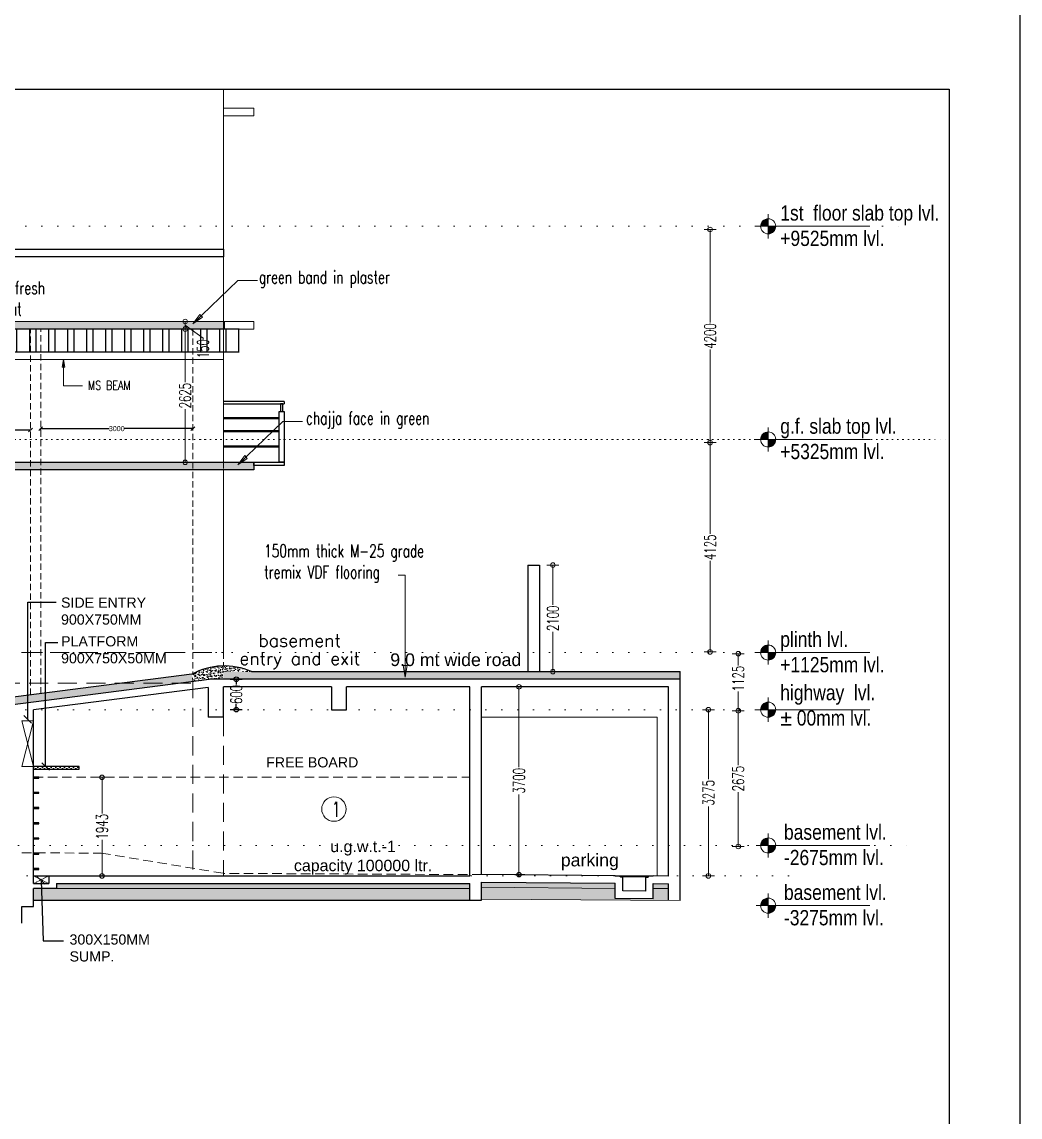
# Model space of a CAD drawing. Header units: inches. Extents: x 148614 to 294443, y 4730 to 138360.
# Drawn here: x 229827 to 249500, y 30377 to 51956 of the extents above; entities that cross this region are included whole.
import ezdxf
from ezdxf.enums import TextEntityAlignment as Align

# ---------------------------------------------------------------- set-up
doc = ezdxf.new("R2010")
doc.units = ezdxf.units.IN
doc.header["$MEASUREMENT"] = 0
for name, pattern in [('( Hidden )', [0.375, 0.25, -0.125]), ('DOT2', [0.125, 0, -0.125]), ('HIDDEN', [0.375, 0.25, -0.125])]:
    doc.linetypes.add(name, pattern=pattern)
doc.layers.get('DEFPOINTS').update_dxf_attribs({"color": 40, "lineweight": 15})
for name, color, linetype, lineweight in [('00_electrical', 7, 'Continuous', 13), ('BEAM IN MS', 32, 'Continuous', 15), ('description text', 34, 'Continuous', 15), ('dim inside', 5, 'Continuous', 15), ('dotted beams slab', 1, 'HIDDEN', 15), ('hatch-1', 253, 'Continuous', 13), ('level text', 34, 'Continuous', 13), ('PL-PLAT FOARM', 201, 'Continuous', 15), ('PL_TEXT', 7, 'Continuous', 13), ('PL_U.G.TANK', 32, 'Continuous', 13), ('r.c.c', 1, 'Continuous', 30), ('refrence', 5, 'DOT2', 15), ('REMARKS', 170, 'Continuous', 13), ('room text', 7, 'Continuous', 13), ('Rungs', 40, 'Continuous', 13), ('wall cut', 7, 'Continuous', 30), ('wall ele', 7, 'Continuous', 15)]:
    doc.layers.add(name, color=color, linetype=linetype, lineweight=lineweight)
for name, color, linetype in [('DEVELOPER', 10, 'Continuous'), ('DIM 02 DMART', 8, 'Continuous'), ('GRATING', 42, 'Continuous'), ('LAYOUT', 5, 'Continuous'), ('S-TEXT-1', 4, 'Continuous'), ('SDA_RAILING', 8, 'FENCELINE1')]:
    doc.layers.add(name, color=color, linetype=linetype)
doc.styles.add('1PT2', font='simplex.shx', dxfattribs={"width": 0.65, "height": 0.078125})
doc.styles.add('AR', font='arial.ttf')
doc.styles.add('ARIAL', font='arial.ttf')
doc.styles.add('Bibek-RS', font='simplex.shx', dxfattribs={"width": 0.9})
doc.styles.add('dim detail', font='simplex.shx', dxfattribs={"width": 0.65})
doc.styles.add('dim inside', font='simplex.shx', dxfattribs={"width": 0.7, "height": 100})
doc.styles.add('level text', font='ARIALN.TTF', dxfattribs={"height": 150})
doc.styles.add('Romans', font='simplex.shx')
doc.styles.add('room text', font='arial.ttf', dxfattribs={"height": 150})
doc.linetypes.add('FENCELINE1', pattern='A,0.25,-0.1,[133,ltypeshp.shx,S=0.1,R=0,X=-0.1,Y=0],-0.1,1', length=1.45)
doc.dimstyles.new('dim inside', dxfattribs={"dimtxt": 225, "dimasz": 180, "dimexe": 0, "dimexo": 0, "dimgap": 10, "dimtad": 0, "dimdec": 0, "dimzin": 0, "dimdsep": 46, "dimtxsty": 'dim detail', "dimblk": 'SMALL', "dimcen": 0.09, "dimse1": 1, "dimse2": 1, "dimclrd": 256, "dimclrt": 256, "dimadec": 0, "dimazin": 0, "dimtfac": 1, "dimtdec": 0, "dimtofl": 0, "dimtmove": 1, "dimatfit": 3, "dimldrblk": 'SMALL', "dimfxl": 1, "dimtolj": 1, "dimtzin": 0, "dimlwd": -1, "dimarcsym": 2})
doc.dimstyles.new('Dmart', dxfattribs={"dimtxt": 100, "dimasz": 75, "dimexe": 0.0625, "dimexo": 0.0625, "dimgap": 0.09, "dimtad": 0, "dimdec": 0, "dimzin": 0, "dimdsep": 46, "dimtxsty": 'ARIAL', "dimblk": 'OBLIQUE', "dimcen": 0.09, "dimclrt": 252, "dimadec": 0, "dimazin": 0, "dimtfac": 1, "dimtdec": 0, "dimtofl": 0, "dimtmove": 1, "dimatfit": 3, "dimldrblk": 'OBLIQUE', "dimfxl": 1, "dimtolj": 1, "dimtzin": 0, "dimarcsym": 0})
doc.dimstyles.new('PHE -2', dxfattribs={"dimtxt": 200, "dimasz": 250, "dimexe": 150, "dimexo": 75, "dimgap": 50, "dimtad": 1, "dimdec": 0, "dimzin": 0, "dimdsep": 46, "dimtxsty": 'Bibek-RS', "dimblk": 'OBLIQUE', "dimcen": 0.09, "dimdle": 150, "dimclrd": 256, "dimclre": 256, "dimclrt": 256, "dimadec": 0, "dimazin": 0, "dimtfac": 1, "dimtdec": 0, "dimtofl": 0, "dimtmove": 0, "dimatfit": 3, "dimldrblk": 'OBLIQUE', "dimfxl": 1, "dimtolj": 1, "dimtzin": 0, "dimarcsym": 0})
pattern_1 = [(50, (-2359365.8, 3178764.65), (107.5890274, -9.4128202), [11.25, -123.75]), (355, (-2359365.8, 3178764.65), (-20.8127, 112.82882), [9, -99]), (100.4514445, (-2359356.84, 3178763.87), (86.776327, 103.4159986), [9.5610288, -105.1713168]), (46.1842, (-2359365.8, 3178794.65), (160.0861996, -24.827892), [16.875, -185.625]), (96.6356355, (-2359352.46, 3178792.58), (140.199292, 146.11779), [14.341551, -157.757064]), (351.184164, (-2359365.8, 3178794.65), (140.199292, 146.11779), [13.5, -148.5]), (21, (-2359350.8, 3178787.15), (89.5360578, -60.3928336), [11.25, -123.75]), (326, (-2359350.8, 3178787.15), (36.4972998, 108.7725068), [9, -99]), (71.4514447, (-2359343.34, 3178782.12), (126.0333565, 48.379673), [9.5610285, -105.1713168]), (37.5, (-2359365.804, 3178764.654), (1.8239783, 49.93407807), [0, -97.8, 0, -100.5, 0, -99.375]), (7.5, (-2359365.804, 3178764.654), (39.4604306, 59.1617568), [0, -57.3, 0, -95.55, 0, -37.875]), (327.5, (-2359399.254, 3178764.654), (80.07336543, -3.38323076), [0, -37.5, 0, -117, 0, -155.25]), (317.5, (-2359414.254, 3178764.654), (87.4779254, 15.0157473), [0, -48.75, 0, -77.7, 0, -110.25])]

# ---------------------------------------------------------------- blocks, each defined once
blk = doc.blocks.new('lvl sign')
at = {"layer": 'level text'}
for p, q in [((0, -160), (0, 160)), ((-160, 0), (160, 0)), ((0, 0), (1350, 0))]:
    blk.add_line(p, q, dxfattribs=at)
at = {"layer": 'level text', "const_width": 100}
for points in [[(0, 50, 0.414214), (-50, 0, 1)], [(0, -50, 0.414214), (50, 0, 1)]]:
    blk.add_lwpolyline(points, format="xyb", dxfattribs=at)
at = {"layer": 'level text'}
blk.add_circle((0, 0), 100, dxfattribs=at)
blk = doc.blocks.new('_Small')
at = {"color": 0, "linetype": 'ByBlock', "lineweight": -2}
blk.add_line((0, 0.65), (0, -0.65), dxfattribs=at)
blk.add_circle((0, 0), 0.25, dxfattribs=at)
blk = doc.blocks.new('*D324')
at = {"layer": 'DEFPOINTS', "color": 0}
for p in [(241543, 43667), (243390, 43667), (241543, 39542)]:
    blk.add_point(p, dxfattribs=at)
at = {"layer": 'dim inside', "linetype": 'ByBlock'}
for p, q in [((243390, 43667), (243390, 41872)), ((243390, 39542), (243390, 41337))]:
    blk.add_line(p, q, dxfattribs=at)
at = {"layer": 'dim inside', "xscale": 180, "yscale": 180, "zscale": 180}
for p, rotation in [((243390, 43667), 90), ((243390, 39542), 270)]:
    blk.add_blockref('_Small', p, dxfattribs=dict(at, rotation=rotation))
at = {"layer": 'dim inside', "insert": (243390, 41605), "char_height": 225, "attachment_point": 5, "rotation": 90, "style": 'dim detail'}
blk.add_mtext('\\A1;4125', dxfattribs=at)
blk = doc.blocks.new('*D325')
at = {"layer": 'DEFPOINTS', "color": 0}
for p in [(241543, 47867), (243390, 47867), (241543, 43667)]:
    blk.add_point(p, dxfattribs=at)
at = {"layer": 'dim inside', "linetype": 'ByBlock'}
for p, q in [((243390, 47867), (243390, 46035)), ((243390, 43667), (243390, 45500))]:
    blk.add_line(p, q, dxfattribs=at)
at = {"layer": 'dim inside', "xscale": 180, "yscale": 180, "zscale": 180}
for p, rotation in [((243390, 47867), 90), ((243390, 43667), 270)]:
    blk.add_blockref('_Small', p, dxfattribs=dict(at, rotation=rotation))
at = {"layer": 'dim inside', "insert": (243390, 45767), "char_height": 225, "attachment_point": 5, "rotation": 90, "style": 'dim detail'}
blk.add_mtext('\\A1;4200', dxfattribs=at)
blk = doc.blocks.new('*D326')
at = {"layer": 'DEFPOINTS', "color": 0}
for p in [(242846, 39508), (242846, 38383), (243945, 38383)]:
    blk.add_point(p, dxfattribs=at)
at = {"layer": 'dim inside', "linetype": 'ByBlock'}
for p, q in [((243945, 39508), (243945, 39275)), ((243945, 38383), (243945, 38760))]:
    blk.add_line(p, q, dxfattribs=at)
at = {"layer": 'dim inside', "xscale": 180, "yscale": 180, "zscale": 180}
for p, rotation in [((243945, 39508), 90), ((243945, 38383), 270)]:
    blk.add_blockref('_Small', p, dxfattribs=dict(at, rotation=rotation))
at = {"layer": 'dim inside', "insert": (243945, 39018), "char_height": 225, "attachment_point": 5, "rotation": 90, "style": 'dim detail'}
blk.add_mtext('\\A1;1125', dxfattribs=at)
blk = doc.blocks.new('*D327')
at = {"layer": 'DEFPOINTS', "color": 0}
for p in [(241171, 38383), (241171, 35708), (243945, 35708)]:
    blk.add_point(p, dxfattribs=at)
at = {"layer": 'dim inside', "linetype": 'ByBlock'}
for p, q in [((243945, 38383), (243945, 37313)), ((243945, 35708), (243945, 36778))]:
    blk.add_line(p, q, dxfattribs=at)
at = {"layer": 'dim inside', "xscale": 180, "yscale": 180, "zscale": 180}
for p, rotation in [((243945, 38383), 90), ((243945, 35708), 270)]:
    blk.add_blockref('_Small', p, dxfattribs=dict(at, rotation=rotation))
at = {"layer": 'dim inside', "insert": (243945, 37045), "char_height": 225, "attachment_point": 5, "rotation": 90, "style": 'dim detail'}
blk.add_mtext('\\A1;2675', dxfattribs=at)
blk = doc.blocks.new('*D321')
at = {"layer": 'DEFPOINTS', "color": 0}
for p in [(242797, 38404), (242797, 35129), (243357, 35129)]:
    blk.add_point(p, dxfattribs=at)
at = {"layer": 'dim inside', "linetype": 'ByBlock'}
for p, q in [((243357, 38404), (243357, 37034)), ((243357, 35129), (243357, 36499))]:
    blk.add_line(p, q, dxfattribs=at)
at = {"layer": 'dim inside', "xscale": 180, "yscale": 180, "zscale": 180}
for p, rotation in [((243357, 38404), 90), ((243357, 35129), 270)]:
    blk.add_blockref('_Small', p, dxfattribs=dict(at, rotation=rotation))
at = {"layer": 'dim inside', "insert": (243357, 36767), "char_height": 225, "attachment_point": 5, "rotation": 90, "style": 'dim detail'}
blk.add_mtext('\\A1;3275', dxfattribs=at)
blk = doc.blocks.new('*D322')
at = {"layer": 'DEFPOINTS', "color": 0}
for p in [(232838, 45904), (232838, 43279), (233044, 43279)]:
    blk.add_point(p, dxfattribs=at)
at = {"layer": 'REMARKS'}
for p, q in [((233044, 45904), (233044, 44859)), ((233044, 43279), (233044, 44324))]:
    blk.add_line(p, q, dxfattribs=at)
at = {"layer": 'REMARKS', "xscale": 180, "yscale": 180, "zscale": 180}
for p, rotation in [((233044, 45904), 90), ((233044, 43279), 270)]:
    blk.add_blockref('_Small', p, dxfattribs=dict(at, rotation=rotation))
at = {"layer": 'REMARKS', "insert": (233044, 44592), "char_height": 225, "attachment_point": 5, "rotation": 90, "style": 'dim detail'}
blk.add_mtext('\\A1;2625', dxfattribs=at)
blk = doc.blocks.new('*D323')
at = {"layer": 'DEFPOINTS', "color": 0}
for p in [(232640, 46054), (233044, 46054), (232640, 45904)]:
    blk.add_point(p, dxfattribs=at)
at = {"layer": 'REMARKS'}
for p, q in [((233044, 45904), (233044, 46054)), ((233044, 45979), (233397, 45726)), ((233397, 45726), (233397, 45706))]:
    blk.add_line(p, q, dxfattribs=at)
at = {"layer": 'REMARKS', "xscale": 180, "yscale": 180, "zscale": 180}
for p, rotation in [((233044, 46054), 90), ((233044, 45904), 270)]:
    blk.add_blockref('_Small', p, dxfattribs=dict(at, rotation=rotation))
at = {"layer": 'REMARKS', "insert": (233397, 45518), "char_height": 225, "attachment_point": 5, "rotation": 90, "style": 'dim detail'}
blk.add_mtext('\\A1;150', dxfattribs=at)
blk = doc.blocks.new('*D328')
at = {"layer": 'DEFPOINTS', "color": 0}
for p in [(200872, 46054), (202552, 46054), (233815, 39265)]:
    blk.add_point(p, dxfattribs=at)
at = {"layer": 'REMARKS'}
for p, q in [((202552, 46054), (202552, 42920)), ((202552, 39265), (202552, 42399))]:
    blk.add_line(p, q, dxfattribs=at)
at = {"layer": 'REMARKS', "xscale": 180, "yscale": 180, "zscale": 180}
for p, rotation in [((202552, 46054), 90), ((202552, 39265), 270)]:
    blk.add_blockref('_Small', p, dxfattribs=dict(at, rotation=rotation))
at = {"layer": 'REMARKS', "insert": (202552, 42660), "char_height": 225, "attachment_point": 5, "rotation": 90, "style": 'dim detail'}
blk.add_mtext('\\A1;6789', dxfattribs=at)
blk = doc.blocks.new('*D356')
at = {"layer": 'DEFPOINTS', "color": 0}
for p in [(230160, 37072), (231406, 37072), (230519, 35129)]:
    blk.add_point(p, dxfattribs=at)
at = {"layer": 'dim inside', "linetype": 'ByBlock'}
for p, q in [((231406, 37072), (231406, 36358)), ((231406, 35129), (231406, 35843))]:
    blk.add_line(p, q, dxfattribs=at)
at = {"layer": 'dim inside', "xscale": 180, "yscale": 180, "zscale": 180}
for p, rotation in [((231406, 37072), 90), ((231406, 35129), 270)]:
    blk.add_blockref('_Small', p, dxfattribs=dict(at, rotation=rotation))
at = {"layer": 'dim inside', "insert": (231406, 36100), "char_height": 225, "attachment_point": 5, "rotation": 90, "style": 'dim detail'}
blk.add_mtext('\\A1;1943', dxfattribs=at)
blk = doc.blocks.new('_Oblique')
at = {"color": 0, "linetype": 'ByBlock', "lineweight": -2}
blk.add_line((-0.5, -0.5), (0.5, 0.5), dxfattribs=at)
blk = doc.blocks.new('A$C2AF8397B')
at = {"layer": 'Rungs', "lineweight": -3, "ltscale": 5}
for points in [[(103, 3), (-3, 3), (-3, -15), (103, -15)], [(100, 0), (0, 0), (0, -12), (100, -12)]]:
    blk.add_lwpolyline(points, close=True, dxfattribs=at)
blk = doc.blocks.new('A$C0B7C1BB7')
at = {"layer": 'PL-PLAT FOARM', "linetype": 'Continuous', "lineweight": -3}
h = blk.add_hatch(dxfattribs=at)
h.set_pattern_fill('DOTS', color=201, scale=699.983629, angle=270, style=0)
h.set_pattern_definition([(270, (225282.89, -72400.53), (43.748977, -21.8744884), [0, -43.748977])])
h.paths.add_polyline_path([(-900, 50), (-900, 0), (0, 0), (0, 50)])
at = {"layer": 'PL-PLAT FOARM', "color": 201, "linetype": 'Continuous', "lineweight": -3}
blk.add_lwpolyline([(0, 0), (0, 50), (-900, 50), (-900, 0)], close=True, dxfattribs=at)
blk = doc.blocks.new('*D363')
at = {"layer": 'DEFPOINTS', "color": 0}
for p in [(238887, 38854), (239624, 38854), (238887, 35154)]:
    blk.add_point(p, dxfattribs=at)
at = {"layer": 'dim inside', "linetype": 'ByBlock'}
for p, q in [((239624, 38854), (239624, 37272)), ((239624, 35154), (239624, 36736))]:
    blk.add_line(p, q, dxfattribs=at)
at = {"layer": 'dim inside', "xscale": 180, "yscale": 180, "zscale": 180}
for p, rotation in [((239624, 38854), 90), ((239624, 35154), 270)]:
    blk.add_blockref('_Small', p, dxfattribs=dict(at, rotation=rotation))
at = {"layer": 'dim inside', "insert": (239624, 37004), "char_height": 225, "attachment_point": 5, "rotation": 90, "style": 'dim detail'}
blk.add_mtext('\\A1;3700', dxfattribs=at)
blk = doc.blocks.new('*D352')
for p, q in [((234052, 39004), (234052, 38899)), ((234052, 38404), (234052, 38510))]:
    blk.add_line(p, q)
at = {"layer": 'DEFPOINTS', "color": 0}
for p in [(233797, 39004), (234052, 39004), (233797, 38404)]:
    blk.add_point(p, dxfattribs=at)
at = {"xscale": 180, "yscale": 180, "zscale": 180}
for p, rotation in [((234052, 39004), 90), ((234052, 38404), 270)]:
    blk.add_blockref('_Small', p, dxfattribs=dict(at, rotation=rotation))
at = {"insert": (234052, 38704), "char_height": 225, "attachment_point": 5, "rotation": 90, "style": 'dim detail'}
blk.add_mtext('\\A1;600', dxfattribs=at)
blk = doc.blocks.new('*D368')
at = {"layer": 'DEFPOINTS', "color": 0}
for p in [(240027, 41254), (240027, 39154), (240292, 39154)]:
    blk.add_point(p, dxfattribs=at)
at = {"layer": 'dim inside', "linetype": 'ByBlock'}
for p, q in [((240292, 41254), (240292, 40472)), ((240292, 39154), (240292, 39937))]:
    blk.add_line(p, q, dxfattribs=at)
at = {"layer": 'dim inside', "xscale": 180, "yscale": 180, "zscale": 180}
for p, rotation in [((240292, 41254), 90), ((240292, 39154), 270)]:
    blk.add_blockref('_Small', p, dxfattribs=dict(at, rotation=rotation))
at = {"layer": 'dim inside', "insert": (240292, 40204), "char_height": 225, "attachment_point": 5, "rotation": 90, "style": 'dim detail'}
blk.add_mtext('\\A1;2100', dxfattribs=at)
blk = doc.blocks.new('*D381')
at = {"layer": 'BEAM IN MS', "color": 0, "lineweight": -2}
for p, q in [((227547, 43914), (228622, 43914)), ((229997, 43914), (228922, 43914))]:
    blk.add_line(p, q, dxfattribs=at)
at = {"layer": 'DEFPOINTS', "color": 0}
for p in [(227547, 43914), (229997, 43914), (229997, 43914)]:
    blk.add_point(p, dxfattribs=at)
at = {"layer": 'BEAM IN MS', "color": 0, "lineweight": -2, "xscale": 75, "yscale": 75, "zscale": 75, "rotation": 180}
blk.add_blockref('_Oblique', (227547, 43914), dxfattribs=at)
at = {"layer": 'BEAM IN MS', "color": 0, "lineweight": -2, "xscale": 75, "yscale": 75, "zscale": 75}
blk.add_blockref('_Oblique', (229997, 43914), dxfattribs=at)
at = {"layer": 'BEAM IN MS', "color": 252, "insert": (228772, 43914), "char_height": 100, "attachment_point": 5, "style": 'ARIAL'}
blk.add_mtext('\\A1;2450', dxfattribs=at)
blk = doc.blocks.new('*D382')
at = {"layer": 'BEAM IN MS', "color": 0, "lineweight": -2}
for p, q in [((230197, 43915), (230197, 43942)), ((230197, 43942), (231548, 43942)), ((233197, 43942), (231846, 43942)), ((233197, 43915), (233197, 43942))]:
    blk.add_line(p, q, dxfattribs=at)
at = {"layer": 'DEFPOINTS', "color": 0}
for p in [(230197, 43914), (233197, 43942), (233197, 43914)]:
    blk.add_point(p, dxfattribs=at)
at = {"layer": 'BEAM IN MS', "color": 0, "lineweight": -2, "xscale": 75, "yscale": 75, "zscale": 75, "rotation": 180}
blk.add_blockref('_Oblique', (230197, 43942), dxfattribs=at)
at = {"layer": 'BEAM IN MS', "color": 0, "lineweight": -2, "xscale": 75, "yscale": 75, "zscale": 75}
blk.add_blockref('_Oblique', (233197, 43942), dxfattribs=at)
at = {"layer": 'BEAM IN MS', "color": 252, "insert": (231697, 43942), "char_height": 100, "attachment_point": 5, "style": 'ARIAL'}
blk.add_mtext('\\A1;3000', dxfattribs=at)

msp = doc.modelspace()

# ---------------------------------------------------------------- hatches: boundary and pattern name
at = {"layer": 'DEVELOPER'}
h = msp.add_hatch(dxfattribs=at)
h.set_pattern_fill('ANSI32', color=256, scale=1000, angle=225, style=0)
h.set_pattern_definition([(270, (539480.3, 37930.3), (375, -9e-14), []), (270, (539355.3, 37805.3), (375, -9e-14), [])])
h.paths.add_polyline_path([(234097.2, 45904.3), (233797.2, 45904.3), (233797.2, 45454.3), (234097.2, 45454.3)])
h.paths.add_polyline_path([(221068.4, 45904.3), (233797.2, 45904.3), (233797.2, 45454.3), (221068.4, 45454.3)])
at = {"layer": 'GRATING'}
h = msp.add_hatch(dxfattribs=at)
h.set_pattern_fill('ANSI31', color=256, scale=203.2, angle=44.48021, style=0)
h.set_pattern_definition([(89.4802057, (-2330824.434, 3201881.823), (-25.39895475, 0.23042874), [])])
h.paths.add_polyline_path([(241621.3, 35133.7), (242171.2, 35128.7), (242171, 35103.7), (241621, 35108.7)])
at = {"layer": 'hatch-1'}
h = msp.add_hatch(dxfattribs=at)
h.set_pattern_fill('AR-CONC', color=253, scale=15)
h.set_pattern_definition(pattern_1)
h.paths.add_polyline_path([(233178.1, 39105.3), (233197.2, 38956.6), (208147.4, 35729.2), (201440.8, 35729.2), (201440.8, 35879.2), (208147.2, 35880.5)])
h = msp.add_hatch(dxfattribs=at)
h.set_pattern_fill('AR-CONC', color=253, scale=15)
h.set_pattern_definition(pattern_1)
edge = h.paths.add_edge_path()
edge.add_arc((233814.6, 37918.4), 1346.9, 104.11247, 118.20413)
edge.add_line((233178.1, 39105.3), (233197.2, 38956.6))
edge.add_line((233197.2, 38956.6), (233497.2, 38995.2))
edge.add_line((233497.2, 38995.2), (233486.2, 39224.6))
edge = h.paths.add_edge_path()
edge.add_line((233486.2, 39224.6), (233497.2, 38995.2))
edge.add_line((233497.2, 38995.2), (233567.2, 39004.2))
edge.add_line((233567.2, 39004.2), (233797.2, 39004.2))
edge.add_line((233797.2, 39004.2), (233797.2, 39154.2))
edge.add_line((233797.2, 39154.2), (234350.1, 39154.2))
edge.add_arc((233814.6, 37918.4), 1346.9, 66.57404, 104.11247)
h = msp.add_hatch(dxfattribs=at)
h.set_pattern_fill('AR-CONC', color=253, scale=15)
h.set_pattern_definition([(50, (-2359365.8, 3178959.65), (107.5890274, -9.4128202), [11.25, -123.75]), (355, (-2359365.8, 3178959.65), (-20.8127, 112.82882), [9, -99]), (100.4514445, (-2359356.84, 3178958.87), (86.776327, 103.4159986), [9.5610288, -105.1713168]), (46.1842, (-2359365.8, 3178989.65), (160.0861996, -24.827892), [16.875, -185.625]), (96.6356355, (-2359352.46, 3178987.58), (140.199292, 146.11779), [14.341551, -157.757064]), (351.184164, (-2359365.8, 3178989.65), (140.199292, 146.11779), [13.5, -148.5]), (21, (-2359350.8, 3178982.15), (89.5360578, -60.3928336), [11.25, -123.75]), (326, (-2359350.8, 3178982.15), (36.4972998, 108.7725068), [9, -99]), (71.4514447, (-2359343.34, 3178977.12), (126.0333565, 48.379673), [9.5610285, -105.1713168]), (37.5, (-2359365.804, 3178959.654), (1.8239783, 49.93407807), [0, -97.8, 0, -100.5, 0, -99.375]), (7.5, (-2359365.804, 3178959.654), (39.4604306, 59.1617568), [0, -57.3, 0, -95.55, 0, -37.875]), (327.5, (-2359399.254, 3178959.654), (80.07336543, -3.38323076), [0, -37.5, 0, -117, 0, -155.25]), (317.5, (-2359414.254, 3178959.654), (87.4779254, 15.0157473), [0, -48.75, 0, -77.7, 0, -110.25])])
h.paths.add_polyline_path([(233797.2, 39154.2), (242797.2, 39154.2), (242797.2, 39004.2), (233797.2, 39004.2)])
h = msp.add_hatch(dxfattribs=at)
h.set_pattern_fill('AR-SAND', color=253, scale=10)
h.set_pattern_definition([(37.5, (-2359365.804, 3178764.399), (-0.62993358, 19.26823769), [0, -15.2, 0, -17, 0, -16.25]), (7.5, (-2359365.804, 3178764.399), (17.69776705, 28.22146065), [0, -8.2, 0, -13.7, 0, -5.25]), (327.5, (-2359378.104, 3178764.399), (31.14141862, 0.056590535), [0, -5, 0, -18, 0, -23.5]), (317.5, (-2359378.104, 3178764.399), (30.06126605, 8.77675565), [0, -2.5, 0, -11.8, 0, -13.5])])
h.paths.add_polyline_path([(230507.2, 34979), (230507.2, 34879), (238657.2, 34879), (238657.2, 34979)])
h = msp.add_hatch(dxfattribs=at)
h.set_pattern_fill('AR-SAND', color=256, scale=10)
h.set_pattern_definition([(37.5, (242459.489, 34939.988), (-0.629934, 19.26824), [0, -15.2, 0, -17, 0, -16.25]), (7.5, (242459.49, 34939.988), (17.69777, 28.22146), [0, -8.2, 0, -13.7, 0, -5.25]), (327.5, (242447.189, 34939.988), (31.14142, 0.05659), [0, -5, 0, -18, 0, -23.5]), (317.5, (242447.19, 34939.988), (30.06127, 8.77676), [0, -2.5, 0, -11.8, 0, -13.5])])
h.paths.add_polyline_path([(242567.2, 34975.6), (242271.2, 34977.9), (242271.2, 34883.7), (242567.2, 34883.7)])
h.paths.add_polyline_path([(241521.2, 34883.7), (241521.2, 34983.7), (238889.1, 35003.9), (238889.1, 34903.9)])
h = msp.add_hatch(dxfattribs=at)
h.set_pattern_fill('DOTS', color=253, scale=500)
h.set_pattern_definition([(0, (-2359365.804, 3178764.4), (15.625, 31.25), [0, -31.25])])
h.paths.add_polyline_path([(230057.2, 34879), (230057.2, 34649), (238657.2, 34649), (238657.2, 34879)])
h = msp.add_hatch(dxfattribs=at)
h.set_pattern_fill('DOTS', color=256, scale=500)
h.set_pattern_definition([(0, (242367.917, 34774.746), (15.625, 31.25), [0, -31.25])])
h.paths.add_polyline_path([(242271.2, 34649.5), (242271.2, 34677.9), (241521.2, 34683.7), (241521.2, 34885.1), (238887.2, 34904.7), (238887.2, 34674.7)])
h.paths.add_polyline_path([(242567.2, 34883.7), (242271.2, 34883.7), (242271.2, 34647.9), (242567.2, 34645.6)])
at = {"layer": 'REMARKS'}
h = msp.add_hatch(color=104, dxfattribs=at)
h.dxf.hatch_style = 1
h.paths.add_polyline_path([(200872.2, 46054.3), (233822.2, 46054.3), (233822.2, 45904.3), (200872.2, 45904.3)])
h = msp.add_hatch(color=104, dxfattribs=at)
h.dxf.hatch_style = 1
h.paths.add_polyline_path([(200297.2, 43279.3), (234397.2, 43279.3), (234397.2, 43129.3), (200297.2, 43129.3)])

# ---------------------------------------------------------------- linework, layer by layer
for p, q in [((230057.2, 35129), (230357.2, 35129)), ((230057.2, 34979), (230057.2, 34979))]:
    msp.add_line(p, q)
at = {"layer": 'BEAM IN MS', "linetype": '( Hidden )', "lineweight": 0, "ltscale": 500}
for p, q in [((229997.2, 38695.5), (229997.2, 45904.3)), ((230197.2, 38721.3), (230197.2, 45904.3)), ((233197.2, 45904.3), (233197.2, 39115.4)), ((233797.2, 45904.3), (233797.2, 39265.2))]:
    msp.add_line(p, q, dxfattribs=at)
at = {"layer": 'BEAM IN MS'}
msp.add_lwpolyline([(233797.2, 45304.3), (221368.4, 45304.3), (221368.4, 45904.3), (233797.2, 45904.3)], close=True, dxfattribs=at)
at = {"layer": 'DEVELOPER', "color": 2}
msp.add_line((234997.2, 44479.3), (234997.2, 44429.3), dxfattribs=at)
msp.add_lwpolyline([(193475.2, 50628.8), (217790, 50628.8), (217790, 49716.9), (218192.5, 51334.3), (218192.5, 50628.8), (239427.9, 50628.8)], dxfattribs=at)
at = {"layer": 'DEVELOPER', "const_width": 25}
msp.add_lwpolyline([(221068.4, 45904.3), (234097.2, 45904.3), (234097.2, 45454.3), (221068.4, 45454.3)], close=True, dxfattribs=at)
at = {"layer": 'DIM 02 DMART'}
for points in [[(191664, 15633.1), (249499.7, 15633.1), (249499.7, 52714), (191664, 52714)], [(193020.9, 50628.8), (248102.5, 50628.8), (248102.5, 15904.2), (193020.9, 15904.2)]]:
    msp.add_lwpolyline(points, close=True, dxfattribs=at)
at = {"layer": 'dotted beams slab', "ltscale": 1500}
for p, q in [((208447.2, 39529.2), (233797.2, 39529.2)), ((224347.2, 38929.2), (233197.2, 38929.2))]:
    msp.add_line(p, q, dxfattribs=at)
for points in [[(233197.2, 39004.2), (233197.2, 35129.2)], [(233797.2, 38254.2), (233797.2, 35129.2)]]:
    msp.add_lwpolyline(points, dxfattribs=at)
at = {"layer": 'LAYOUT', "linetype": 'Continuous'}
msp.add_lwpolyline([(241621.3, 35133.7), (242171.2, 35128.7), (242171, 35103.7), (241621, 35108.7)], close=True, dxfattribs=at)
at = {"layer": 'PL_TEXT'}
msp.add_circle((235976.7, 36445.5), 240.9, dxfattribs=at)
at = {"layer": 'PL_U.G.TANK', "color": 7}
for p, q in [((229827.2, 37283), (230057.2, 38183)), ((229827.2, 38183), (230057.2, 37283))]:
    msp.add_line(p, q, dxfattribs=at)
at = {"layer": 'PL_U.G.TANK', "color": 7, "linetype": 'HIDDEN', "ltscale": 750}
msp.add_line((230057.2, 37072), (238657.2, 37072), dxfattribs=at)
at = {"layer": 'PL_U.G.TANK', "color": 7}
msp.add_lwpolyline([(229827.2, 38183), (230057.2, 38183), (230057.2, 37283), (229827.2, 37283)], dxfattribs=at)
at = {"layer": 'PL_U.G.TANK', "color": 8, "linetype": 'HIDDEN', "ltscale": 100}
for points in [[(230057.2, 35129), (230357.2, 34979)], [(230357.2, 35129), (230057.2, 34979)]]:
    msp.add_lwpolyline(points, dxfattribs=at)
at = {"layer": 'r.c.c', "lineweight": 30}
for p, q in [((233497.2, 38844), (233497.2, 38254.2)), ((242797.2, 39004.2), (233797.2, 39004.2)), ((235927.2, 38854.2), (233797.2, 38854.2)), ((233797.2, 38254.2), (233797.2, 38854.2)), ((238657.2, 38854.2), (236227.2, 38854.2)), ((238657.2, 35129), (238657.2, 38854.2)), ((242567.2, 38854.2), (238887.2, 38854.2)), ((238887.2, 35153.9), (238887.2, 38854.2)), ((242567.2, 38404.2), (242567.2, 38854.2)), ((242797.2, 38404.2), (242797.2, 39004.2)), ((230057.2, 34979), (230057.2, 38400.8)), ((233797.2, 38254.2), (233497.2, 38254.2)), ((242567.2, 35125.6), (242567.2, 38404.2)), ((242797.2, 34643.9), (242797.2, 38404.2)), ((230057.2, 34979), (230357.2, 34979)), ((230357.2, 35129), (230357.2, 34979)), ((230357.2, 35129), (238657.2, 35129)), ((230507.2, 34979), (238657.2, 34979)), ((230507.2, 34979), (230507.2, 34879)), ((238657.2, 34649.2), (238657.2, 34979)), ((241521.2, 35133.7), (238887.2, 35153.9)), ((241521.2, 35133.7), (241621.2, 35133.7)), ((241521.2, 34683.7), (241521.2, 34983.7)), ((241621.2, 35108.7), (241671.2, 35108.7)), ((242121.2, 34829.1), (242121.2, 35104.1)), ((242171.2, 35104.1), (242171.2, 35128.7)), ((242171.2, 35128.7), (242271.2, 35127.9)), ((242271.2, 35127.9), (242271.2, 35129.1)), ((242567.2, 35125.6), (242271.2, 35127.9)), ((242271.2, 34677.9), (242271.2, 34977.9)), ((242567.2, 34645.6), (242567.2, 34975.6)), ((230057.2, 34529), (230057.2, 34879)), ((230507.2, 34879), (230057.2, 34879)), ((242121.2, 34829.1), (241671.2, 34832.5)), ((229827.2, 34529), (230057.2, 34529)), ((242271.2, 34677.9), (241521.2, 34683.7))]:
    msp.add_line(p, q, dxfattribs=at)
for points in [[(233797.2, 39004.2), (233567.2, 39004.2), (208147.2, 35729.2)], [(233497.2, 38844), (230057.2, 38400.8)], [(235927.2, 38854.2), (235927.2, 38404.2), (236227.2, 38404.2), (236227.2, 38854.2)], [(238887.2, 34649.2), (238887.2, 35003.9), (241521.2, 34983.7)], [(241621.2, 35108.7), (241621.2, 35133.7)], [(241671.2, 34832.5), (241671.2, 35108.7)], [(242121.2, 35104.1), (242171.2, 35104.1)], [(242271.2, 34977.9), (242567.2, 34975.6)]]:
    msp.add_lwpolyline(points, dxfattribs=at)
at = {"layer": 'refrence', "color": 5, "ltscale": 2500}
for p, q in [((193020.9, 47929.3), (247299.6, 47929.3)), ((191859.3, 43729.3), (248102.5, 43729.3)), ((193020.9, 43729.3), (247299.6, 43729.3)), ((196759.3, 43729.3), (248102.5, 43729.3)), ((201659.3, 43729.3), (248102.5, 43729.3)), ((206559.3, 43729.3), (248102.5, 43729.3)), ((193020.9, 39529.3), (246012.8, 39529.3)), ((193020.9, 38404.2), (246012.8, 38404.2)), ((194746.6, 35729.2), (247299.6, 35729.2)), ((244934.9, 35129.3), (193020.9, 35129.3))]:
    msp.add_line(p, q, dxfattribs=at)
msp.add_lwpolyline([(246012.8, 34543.1), (245203.9, 34543.1), (244934.9, 35129.3)], dxfattribs=at)
at = {"layer": 'SDA_RAILING', "linetype": 'Continuous'}
for points in [[(234997.2, 44479.3), (233797.2, 44479.3)], [(233797.2, 44429.3), (234997.2, 44429.3)], [(233797.2, 44158.6), (234897.2, 44158.6)], [(234897.2, 44133.6), (233797.2, 44133.6)], [(233797.2, 43904.3), (234897.2, 43904.3)], [(234897.2, 43879.3), (233797.2, 43879.3)], [(233797.2, 43604.3), (234897.2, 43604.3)], [(234897.2, 43579.3), (233797.2, 43579.3)]]:
    msp.add_lwpolyline(points, dxfattribs=at)
for points in [[(234997.2, 43279.3), (234897.2, 43279.3), (234897.2, 44279.3), (234997.2, 44279.3)], [(234922.2, 44279.3), (234972.2, 44279.3), (234972.2, 44429.3), (234922.2, 44429.3)], [(234922.2, 44279.3), (234972.2, 44279.3), (234972.2, 44429.3), (234922.2, 44429.3)], [(234397.2, 43279.3), (234997.2, 43279.3), (234997.2, 43215.5), (234397.2, 43215.5)]]:
    msp.add_lwpolyline(points, close=True, dxfattribs=at)
at = {"layer": 'wall cut'}
for p, q in [((200897.2, 47479.3), (233797.2, 47479.3)), ((233797.2, 47479.3), (233797.2, 47329.3)), ((233797.2, 47329.3), (200897.2, 47329.3)), ((239797.2, 41254.2), (239797.2, 39154.2)), ((239797.2, 41254.2), (240027.2, 41254.2)), ((240027.2, 41254.2), (240027.2, 39154.2)), ((234350.1, 39154.2), (242797.2, 39154.2)), ((242797.2, 39004.2), (242797.2, 39154.2)), ((229827.2, 34199), (229827.2, 34529)), ((230057.2, 34649), (238657.2, 34649)), ((238657.2, 34649.2), (238887.2, 34649.2))]:
    msp.add_line(p, q, dxfattribs=at)
for points in [[(200297.2, 43279.3), (234397.2, 43279.3), (234397.2, 43129.3), (234397.2, 43129.3)], [(234397.2, 43129.3), (200297.2, 43129.3)], [(233178.1, 39105.3), (208128.1, 35878)]]:
    msp.add_lwpolyline(points, dxfattribs=at)
msp.add_arc((233814.6, 37918.4), 1346.9, 66.57404, 118.20413, dxfattribs=at)
at = {"layer": 'wall ele'}
for p, q in [((233797.2, 50628.8), (233797.2, 47480.2)), ((233797.2, 47330.2), (233797.2, 43279.3)), ((233797.2, 43129.3), (233797.2, 39529.3)), ((242347.2, 38254.2), (238887.2, 38254.2)), ((242347.2, 35129.2), (242347.2, 38254.2)), ((230057.2, 34879), (238657.2, 34879)), ((242271.2, 34883.7), (242567.2, 34883.7))]:
    msp.add_line(p, q, dxfattribs=at)
at = {"layer": 'wall ele', "color": 6, "linetype": 'HIDDEN', "ltscale": 750}
msp.add_line((238887.2, 35153.9), (233797.2, 35179.2), dxfattribs=at)
at = {"layer": 'wall ele'}
for points in [[(233797.2, 50104.3), (234397.2, 50104.3), (234397.2, 50254.3), (233797.2, 50254.3)], [(233797.2, 45904.3), (234397.2, 45904.3), (234397.2, 46054.3), (233797.2, 46054.3)], [(238887.2, 34903.9), (241521.2, 34883.7)], [(238887.2, 34673.9), (242797.2, 34643.9)]]:
    msp.add_lwpolyline(points, dxfattribs=at)
msp.add_lwpolyline([(200872.2, 46054.3), (233822.2, 46054.3), (233822.2, 45904.3), (200872.2, 45904.3)], close=True, dxfattribs=at)
at = {"layer": 'wall ele', "color": 6, "linetype": 'HIDDEN', "ltscale": 750}
msp.add_lwpolyline([(229826.6, 35582.5), (231387.2, 35579.2), (233797.2, 35179.2)], dxfattribs=at)

# ---------------------------------------------------------------- block references
at = {"layer": 'level text', "xscale": 1.484999999869615, "yscale": 1.484999999869615, "zscale": 1.485}
for p in [(244535, 47929.2), (244535, 43729.2), (244535, 39529.3), (244535, 38404.2), (244535, 35729.2), (244535, 34543.1)]:
    msp.add_blockref('lvl sign', p, dxfattribs=at)
at = {"layer": 'PL-PLAT FOARM', "color": 201, "linetype": 'Continuous', "lineweight": -3, "rotation": 180}
msp.add_blockref('A$C0B7C1BB7', (230057.2, 37283), dxfattribs=at)
at = {"layer": 'Rungs', "lineweight": -3, "ltscale": 5}
for p in [(230059.9, 37072), (230059.9, 36772), (230059.9, 36472), (230059.9, 36172), (230059.9, 35872), (230059.9, 35572), (230059.9, 35272)]:
    msp.add_blockref('A$C2AF8397B', p, dxfattribs=at)

# ---------------------------------------------------------------- texts
at = {"layer": '00_electrical', "insert": (228540.8, 46841.3), "char_height": 250, "width": 6123.997, "attachment_point": 1, "style": 'dim inside'}
msp.add_mtext('\\pxql;300x300 fresh\\Pair cut out', dxfattribs=at)
at = {"layer": 'description text', "style": 'dim inside'}
for s, p in [('basement', (234487.5, 39642.1)), ('entry and exit', (234114, 39287.7))]:
    msp.add_text(s, height=250, dxfattribs=at).set_placement(p)
at = {"layer": 'description text', "char_height": 250, "attachment_point": 1, "style": 'dim inside'}
for s, insert, width in [('green band in plaster', (234498.2, 47052.3), 7434.14), ('chajja face in green', (235426.2, 44275), 7229.634), ('\\pxql;150mm thick M-25 grade \\Ptremix VDF flooring', (234601.1, 41657.9), 5254.886)]:
    msp.add_mtext(s, dxfattribs=dict(at, insert=insert, width=width))
at = {"layer": 'level text', "char_height": 300, "width": 3611.105, "attachment_point": 1, "style": 'level text'}
for s, insert in [('1st  floor slab top lvl.\\P\\pxql;+9525mm lvl.', (244773.4, 48341.5)), ('g.f. slab top lvl.\\P\\pxql;+5325mm lvl.', (244773.4, 44141.5)), ('plinth lvl.\\P\\pxql;+1125mm lvl.', (244773.4, 39941.5)), ('highway  lvl.\\P± 00mm lvl.', (244773.4, 38891.5)), ('\\pxi-3,l4,t4;basement lvl.\\P-2675mm lvl.', (244546.4, 36141.5)), ('\\pxi-3,l4,t4;basement lvl.\\P-3275mm lvl.', (244546.4, 34955.3))]:
    msp.add_mtext(s, dxfattribs=dict(at, insert=insert))
at = {"layer": 'PL_TEXT', "style": '1PT2', "width": 0.65}
msp.add_text('1', height=301, dxfattribs=at).set_placement((235936.8, 36289.9, 0))
at = {"layer": 'PL_TEXT', "linetype": 'Continuous', "char_height": 200, "width": 2235.49, "attachment_point": 1, "rotation": 359.99947, "style": 'room text'}
for s, insert in [('SIDE ENTRY 900X750MM', (230598.5, 40614.4, -2756.4)), ('PLATFORM  900X750X50MM', (230599.8, 39851.7, -2756.4)), ('FREE BOARD ', (234640.6, 37466.9, -2756.4)), ('300X150MM SUMP.', (230766.2, 33976.1, -2756.4))]:
    msp.add_mtext(s, dxfattribs=dict(at, insert=insert))
at = {"layer": 'room text', "lineweight": 0, "ltscale": 300, "style": 'AR'}
for s, p in [('9.0 mt wide road', (237087, 39263.9)), ('parking', (240447.6, 35317.2))]:
    msp.add_text(s, height=250, dxfattribs=at).set_placement(p)
at = {"layer": 'room text', "insert": (226995.6, 35154.4), "char_height": 225, "width": 19110.875, "attachment_point": 7, "style": 'room text'}
msp.add_mtext('\\pxqc,t26;u.g.w.t.-1\\Pcapacity 100000 ltr.', dxfattribs=at)
at = {"layer": 'S-TEXT-1', "color": 4, "style": 'Romans', "width": 0.8}
msp.add_text('MS BEAM', height=172.9, dxfattribs=at).set_placement((231128.9, 44795.3, 1335542.7), align=Align.MIDDLE_LEFT)

# ---------------------------------------------------------------- dimensions: what is measured, and where the dimension line sits
at = {"color": 5}
dim = msp.add_linear_dim(base=(234052.4, 39004.2), p1=(233797.2, 38404.2), p2=(233797.2, 39004.2), angle=90, dimstyle='dim inside', override={"dimfxl": 50, "dimfxlon": 1}, dxfattribs=at)
dim.commit()
dim.dimension.update_dxf_attribs({"geometry": '*D352', "text_midpoint": (234052.4, 38704.2)})
at = {"layer": 'BEAM IN MS'}
for base, p1, p2, picture, middle in [((229997.2, 43914.5), (227547.2, 43914.5), (229997.2, 43914.5), '*D381', (228772.2, 43914.5)), ((233197.2, 43942), (230197.2, 43914.5), (233197.2, 43914.5), '*D382', (231697.2, 43942))]:
    dim = msp.add_linear_dim(base=base, p1=p1, p2=p2, dimstyle='Dmart', dxfattribs=at)
    dim.commit()
    dim.dimension.update_dxf_attribs({"geometry": picture, "text_midpoint": middle})
at = {"layer": 'dim inside'}
for base, p1, p2, picture, middle in [((243389.8, 47867.2), (241542.5, 43667.2), (241542.5, 47867.2), '*D325', (243389.8, 45767.2)), ((243389.8, 43667.2), (241542.5, 39542.2), (241542.5, 43667.2), '*D324', (243389.8, 41604.7)), ((240291.5, 39154.2), (240027.2, 41254.2), (240027.2, 39154.2), '*D368', (240291.5, 40204.2)), ((239624, 38854.2), (238887.2, 35153.9), (238887.2, 38854.2), '*D363', (239624, 37004.1)), ((243944.6, 35707.8), (241170.8, 38382.8), (241170.8, 35707.8), '*D327', (243944.6, 37045.3)), ((243356.9, 35129.3), (242797.2, 38404.2), (242797.2, 35129.3), '*D321', (243356.9, 36766.7)), ((231405.7, 37072), (230519, 35129), (230159.9, 37072), '*D356', (231405.7, 36100.5))]:
    dim = msp.add_linear_dim(base=base, p1=p1, p2=p2, angle=90, dimstyle='dim inside', override={"dimfxl": 50}, dxfattribs=at)
    dim.commit()
    dim.dimension.update_dxf_attribs({"geometry": picture, "text_midpoint": middle})
dim = msp.add_linear_dim(base=(243944.6, 38382.8), p1=(242846.3, 39507.8), p2=(242846.3, 38382.8), angle=90, dimstyle='dim inside', override={"dimfxl": 50}, dxfattribs=at)
dim.commit()
dim.dimension.update_dxf_attribs({"geometry": '*D326', "text_midpoint": (243944.6, 39017.6), "dimtype": 160})
at = {"layer": 'REMARKS', "color": 2}
for base, p1, p2, picture, middle in [((202551.6, 46054.3), (233814.6, 39265.3), (200872.2, 46054.3), '*D328', (202551.6, 42659.8)), ((233044.1, 43279.3), (232838.4, 45904.3), (232838.4, 43279.3), '*D322', (233044.1, 44591.8))]:
    dim = msp.add_linear_dim(base=base, p1=p1, p2=p2, angle=90, dimstyle='dim inside', override={"dimfxl": 0, "dimfxlon": 1}, dxfattribs=at)
    dim.commit()
    dim.dimension.update_dxf_attribs({"geometry": picture, "text_midpoint": middle})
dim = msp.add_linear_dim(base=(233044.1, 46054.3), p1=(232639.8, 45904.3), p2=(232639.8, 46054.3), angle=90, dimstyle='dim inside', override={"dimfxl": 0, "dimfxlon": 1}, dxfattribs=at)
dim.commit()
dim.dimension.update_dxf_attribs({"geometry": '*D323', "text_midpoint": (233396.6, 45696.1), "dimtype": 160})

# ---------------------------------------------------------------- leaders
at = {"layer": 'description text'}
for points, override in [([(233196, 46009.9), (234081, 46862.3), (234473, 46862.3)], {"dimasz": 225, "dimldrblk": 'ClosedBlank', "dimfxl": 50}), ([(230648.1, 45304.3), (230647.2, 44787.5), (231021.2, 44787.5)], {"dimasz": 150, "dimldrblk": 'ClosedBlank', "dimfxl": 50}), ([(234081.9, 43227.3), (234966.9, 44079.7), (235358.9, 44079.7)], {"dimasz": 225, "dimldrblk": 'ClosedBlank', "dimfxl": 50}), ([(237380.6, 39046.9), (237380.6, 41053.3), (237244.3, 41053.3)], {"dimasz": 225, "dimldrblk": 'ClosedBlank', "dimfxl": 50})]:
    msp.add_leader(points, dimstyle='dim inside', override=override, dxfattribs=at)
at = {"layer": 'PL_TEXT', "linetype": 'Continuous'}
for points in [[(229942.2, 38216.9), (229942.2, 40524.2), (230502.5, 40524.2)], [(230295.5, 37284.8), (230295.5, 39728.9), (230532.8, 39728.9)], [(230207.2, 35039.8), (230244.2, 33848.8), (230644.7, 33848.8)]]:
    msp.add_leader(points, dimstyle='PHE -2', override={"dimasz": 150, "dimtad": 0}, dxfattribs=at)

doc.saveas('drawing.dxf')
